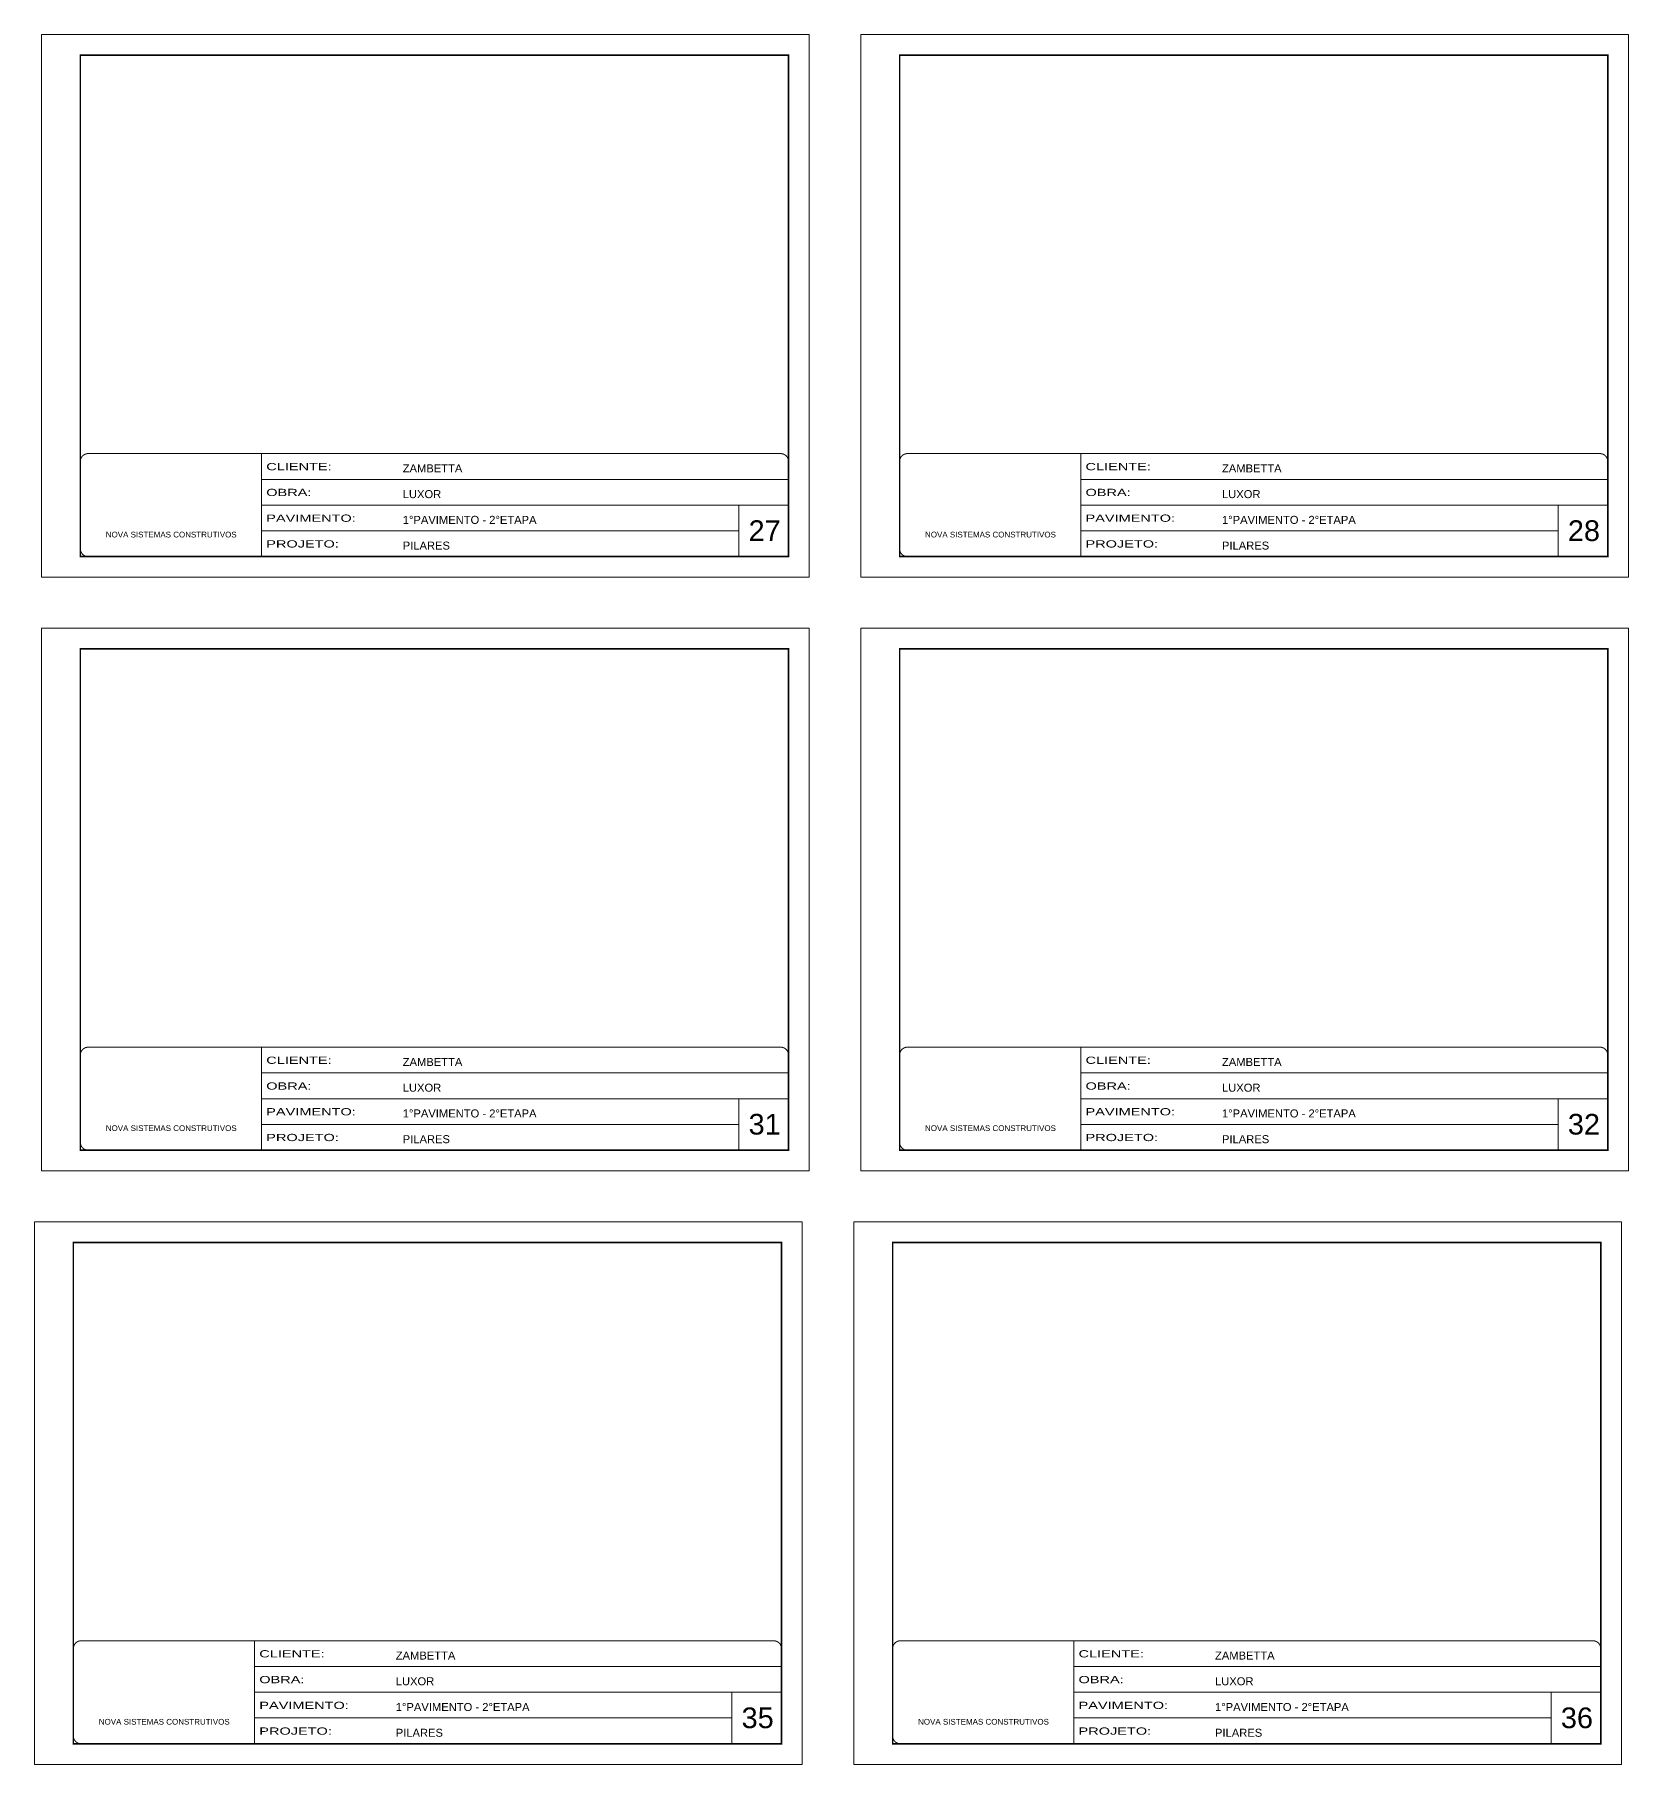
# Model space of a CAD drawing. Extents: x 14400 to 20667, y -21631 to 6985.
# Drawn here: x 17583 to 20667, y -3254 to 93 of the extents above; entities that cross this region are included whole.
import ezdxf

# ---------------------------------------------------------------- set-up
doc = ezdxf.new("R2010")
doc.units = 0
doc.linetypes.add('CONTINUO', pattern=[0])
doc.linetypes.add('DASHED', pattern=[0.75, 0.5, -0.25])
for name, color, linetype, lineweight in [('CARIMBO', 255, 'Continuous', 9), ('Folhas', 255, 'Continuous', 9), ('SARRAFO DE PRESSAO', 251, 'DASHED', 9)]:
    doc.layers.add(name, color=color, linetype=linetype, lineweight=lineweight)
doc.styles.add('ARIAL', font='arial.ttf')
doc.styles.add('Tecnologia', font='')
doc.styles.get('Tecnologia').set_extended_font_data('Forgotten Futurist')

# ---------------------------------------------------------------- blocks, each defined once
blk = doc.blocks.new('9999999999')
at = {"color": 30, "linetype": 'CONTINUO'}
for p, q in [((98564.6, 34230.2), (98564.6, 34429.4)), ((98564.6, 34379.6), (99584, 34379.6)), ((98564.6, 34329.8), (99488, 34329.8)), ((99584, 34329.8), (99488, 34329.8)), ((99488, 34329.8), (99488, 34230.2)), ((98564.6, 34280), (99488, 34280))]:
    blk.add_line(p, q, dxfattribs=at)
at = {"color": 30, "linetype": 'CONTINUO', "const_width": 2}
blk.add_lwpolyline([(99584, 34230.2), (99584, 34414.4, 0.414214), (99569, 34429.4), (98229, 34429.4, 0.414214), (98214, 34414.4), (98214, 34245.2, 0.414214), (98229, 34230.2), (99584, 34230.2)], format="xyb", dxfattribs=at)
at = {"layer": 'Folhas'}
blk.add_lwpolyline([(98139, 34190.2), (99624, 34190.2), (99624, 35240.2), (98139, 35240.2)], close=True, dxfattribs=at)
at = {"layer": 'Folhas', "color": 30, "const_width": 3}
blk.add_lwpolyline([(98214, 34230.2), (99584, 34230.2), (99584, 35200.2), (98214, 35200.2)], close=True, dxfattribs=at)
at = {"color": 7, "linetype": 'Continuous', "ltscale": 5, "style": 'ARIAL'}
for s, height, p in [('ZAMBETTA', 15.48, (98837.7, 34393.1)), ('LUXOR', 15.48, (98837.7, 34343.3)), ('1°PAVIMENTO - 2°ETAPA', 15.483, (98837.7, 34293.5)), ('NOVA SISTEMAS CONSTRUTIVOS', 11.059, (98263.2, 34267.2)), ('PILARES', 15.48, (98837.7, 34243.7))]:
    blk.add_text(s, height=height, dxfattribs=at).set_placement(p)
at = {"layer": 'Folhas', "color": 7, "style": 'Tecnologia', "width": 1.5}
for s, p in [('CLIENTE:', (98573.7, 34397.2)), ('OBRA:', (98573.7, 34347.3)), ('PAVIMENTO:', (98573.7, 34297.5)), ('PROJETO:', (98573.7, 34247.7))]:
    blk.add_text(s, height=14, dxfattribs=at).set_placement(p)

msp = doc.modelspace()

# ---------------------------------------------------------------- block references
at = {"layer": 'SARRAFO DE PRESSAO', "color": 6, "linetype": 'ByBlock'}
for p in [(-80542.01, -35146.93), (-78957.01, -35146.93), (-80542.01, -36295.5), (-78957.01, -36295.5), (-80555.51, -37444.08), (-78970.51, -37444.08)]:
    msp.add_blockref('9999999999', p, dxfattribs=at)

# ---------------------------------------------------------------- texts
at = {"layer": 'CARIMBO', "style": 'ARIAL'}
for s, p in [('27', (18964.83, -886.58)), ('28', (20549.83, -886.58)), ('31', (18964.83, -2035.15)), ('32', (20549.83, -2035.15)), ('35', (18951.33, -3183.73)), ('36', (20536.33, -3183.73))]:
    msp.add_text(s, height=40, dxfattribs=at).set_placement(p)

doc.saveas('drawing.dxf')
